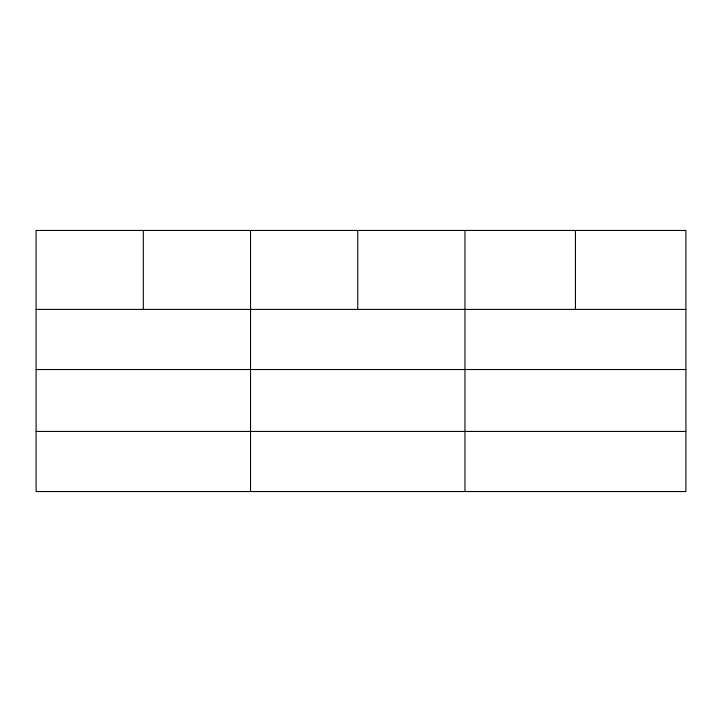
<?xml version="1.0" encoding="UTF-8"?>
<svg xmlns="http://www.w3.org/2000/svg" width="722" height="722" viewBox="0 0 722 722"><rect width="100%" height="100%" fill="white"/><g stroke="black" fill="none" stroke-linecap="round" stroke-linejoin="round"><path stroke-width="1.08" d="M685.9 369.52L685.9 230.453L36.1 230.453L36.1 491.547L685.9 491.547L685.9 369.52L36.1 369.52M36.1 309.413L685.9 309.413M36.1 431.44L685.9 431.44M575.434 230.453L575.434 309.413M464.968 230.453L464.968 491.547M357.751 230.453L357.751 309.413M250.534 230.453L250.534 491.547M143.317 230.453L143.317 309.413"/></g></svg>
